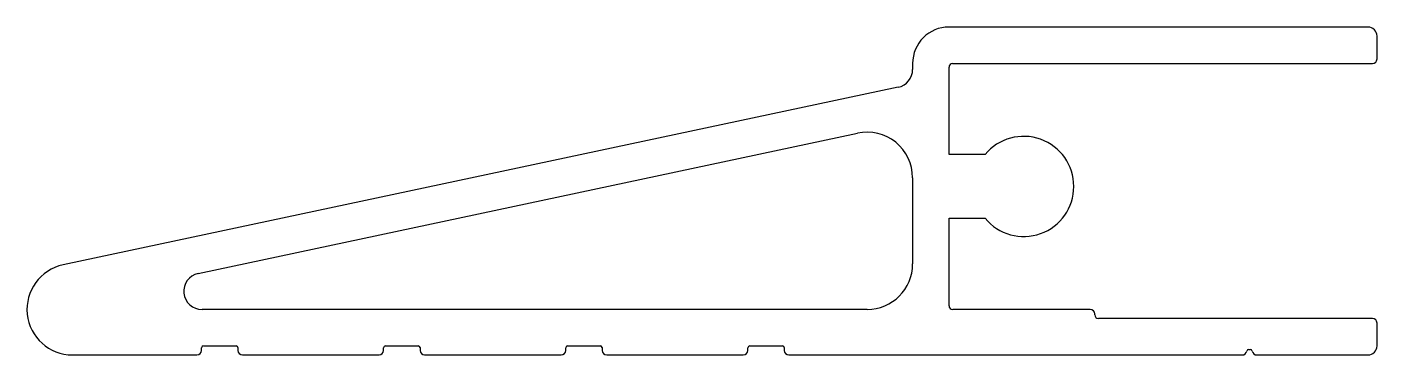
# Model space of a CAD drawing. Extents: x 1.1 to 75.2, y 0.9 to 18.9.
import ezdxf

# ---------------------------------------------------------------- set-up
doc = ezdxf.new("R2010")
doc.units = 0
doc.layers.get('0').update_dxf_attribs({"linetype": 'CONTINUOUS'})

msp = doc.modelspace()

# ---------------------------------------------------------------- linework, layer by layer
for p, q in [((74.746, 18.865), (51.746, 18.865)), ((75.246, 17.115), (75.246, 18.365)), ((49.746, 16.865), (49.746, 16.535)), ((51.746, 11.865), (51.746, 16.665)), ((51.945, 16.865), (74.996, 16.865)), ((48.957, 15.558), (3.096, 5.81)), ((10.515, 5.342), (46.725, 13.039)), ((53.724, 11.865), (51.746, 11.865)), ((49.746, 10.594), (49.746, 5.865)), ((51.746, 3.565), (51.746, 8.365)), ((51.746, 8.365), (53.724, 8.365)), ((47.246, 3.365), (10.726, 3.365)), ((51.746, 3.565), (51.746, 3.565)), ((59.496, 3.365), (51.946, 3.365)), ((59.746, 3.065), (59.746, 3.115)), ((74.996, 2.865), (59.946, 2.865)), ((75.246, 1.365), (75.246, 2.615)), ((3.616, 0.865), (10.449, 0.865)), ((10.699, 1.115), (10.699, 1.265)), ((10.799, 1.365), (12.599, 1.365)), ((12.699, 1.267), (12.699, 1.115)), ((12.949, 0.865), (20.449, 0.865)), ((20.699, 1.115), (20.699, 1.265)), ((20.799, 1.365), (22.599, 1.365)), ((22.699, 1.267), (22.699, 1.115)), ((22.949, 0.865), (30.449, 0.865)), ((30.699, 1.115), (30.699, 1.265)), ((30.799, 1.365), (32.599, 1.365)), ((32.699, 1.267), (32.699, 1.115)), ((32.949, 0.865), (40.449, 0.865)), ((40.699, 1.115), (40.699, 1.265)), ((40.799, 1.365), (42.599, 1.365)), ((42.699, 1.267), (42.699, 1.115)), ((42.949, 0.865), (67.849, 0.865)), ((68.196, 1.165), (68.296, 1.165)), ((68.642, 0.865), (74.746, 0.865))]:
    msp.add_line(p, q)
for centre, radius, start, end in [((51.746, 16.865), 2, 90, 180), ((74.746, 18.365), 0.5, 0, 90), ((74.996, 17.115), 0.25, 270, 0), ((48.746, 16.535), 1, 282.17639, 0), ((51.946, 16.665), 0.2, 90.31652, 180), ((47.246, 10.594), 2.5, 0, 102.01577), ((55.846, 10.115), 2.75, 219.5212, 140.4788), ((3.616, 3.365), 2.5, 102.01577, 270), ((10.726, 4.365), 1, 102.1542, 270), ((47.246, 5.865), 2.5, 270, 0), ((51.946, 3.565), 0.2, 180, 269.99999), ((59.496, 3.115), 0.25, 0.01399, 89.99999), ((59.946, 3.065), 0.2, 180, 270), ((74.996, 2.615), 0.25, 0, 90), ((10.449, 1.115), 0.25, 270, 359.99883), ((10.799, 1.265), 0.1, 90.31652, 180), ((12.599, 1.265), 0.1, 1.2661, 90.31652), ((12.949, 1.115), 0.25, 180.00116, 270), ((20.449, 1.115), 0.25, 270, 359.99883), ((20.799, 1.265), 0.1, 90.31652, 180), ((22.599, 1.265), 0.1, 1.2661, 90.31652), ((22.949, 1.115), 0.25, 180.00116, 270), ((30.449, 1.115), 0.25, 270, 359.99883), ((30.799, 1.265), 0.1, 90.31652, 180), ((32.599, 1.265), 0.1, 1.2661, 90.31652), ((32.949, 1.115), 0.25, 180.00116, 270), ((40.449, 1.115), 0.25, 270, 359.99883), ((40.799, 1.265), 0.1, 90.31652, 180), ((42.599, 1.265), 0.1, 1.2661, 90.31652), ((42.949, 1.115), 0.25, 180.00116, 270), ((67.849, 1.115), 0.25, 270, 351.78666), ((68.196, 1.065), 0.1, 90, 171.78666), ((68.296, 1.065), 0.1, 8.21334, 90), ((68.642, 1.115), 0.25, 188.21334, 270), ((74.746, 1.365), 0.5, 270, 0)]:
    msp.add_arc(centre, radius, start, end)

doc.saveas('drawing.dxf')
